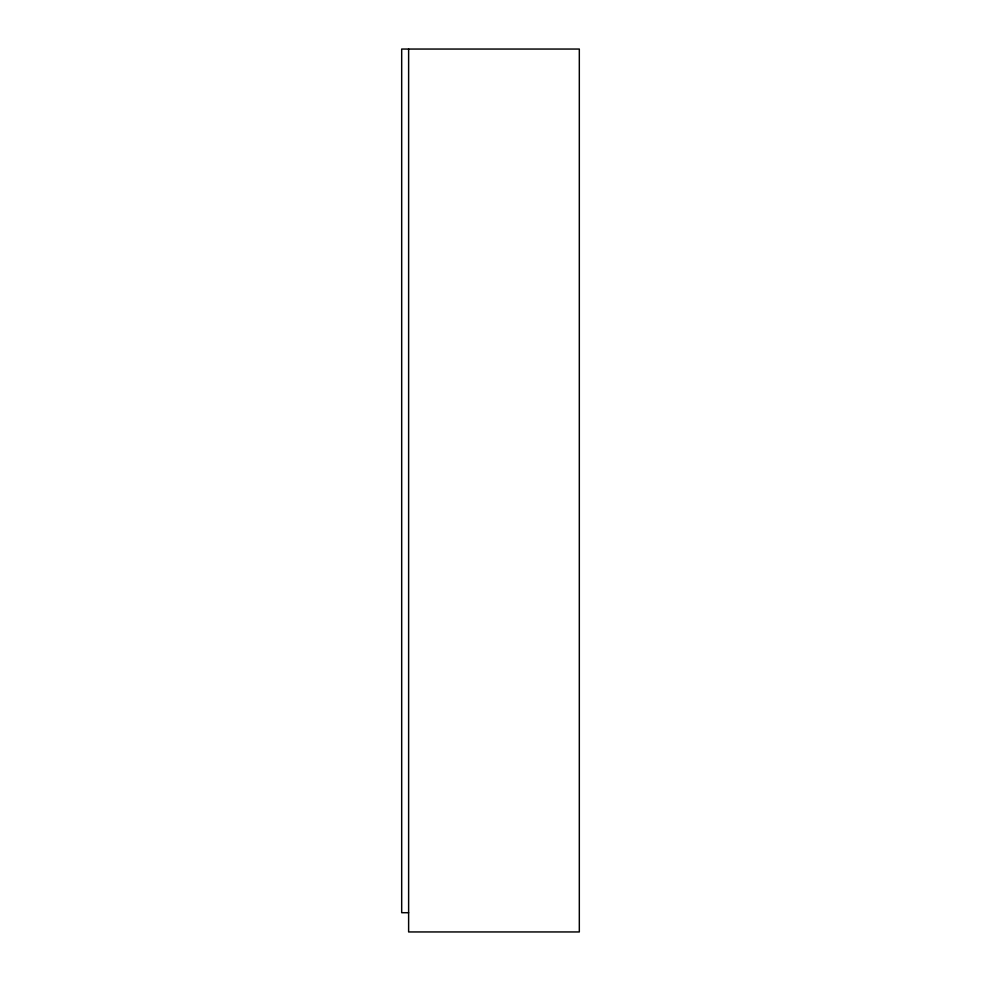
<?xml version="1.0" encoding="UTF-8"?>
<svg xmlns="http://www.w3.org/2000/svg" width="981" height="981" viewBox="0 0 981 981"><rect width="100%" height="100%" fill="white"/><g stroke="black" fill="none" stroke-linecap="round" stroke-linejoin="round"><path stroke-width="1.47" d="M408.623 912.71L401.683 912.71L401.683 49.05L579.317 49.05L579.317 931.95L408.623 931.95L408.623 49.05"/></g></svg>
